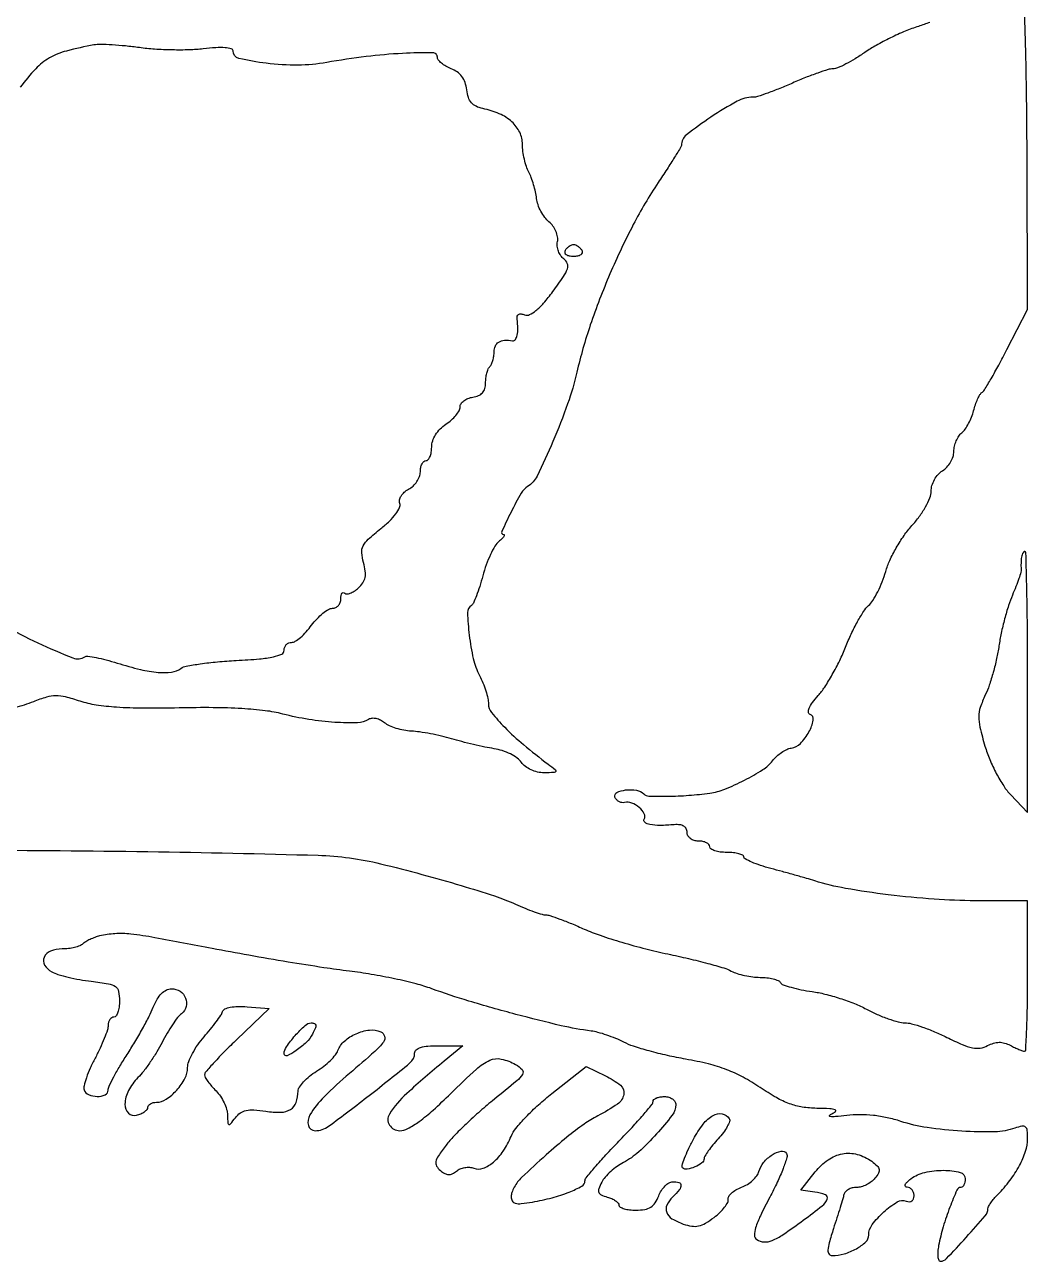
# Model space of a CAD drawing. Extents: x 0 to 1938, y 0 to 2000.
# Drawn here: x 1761.3 to 1938.1, y 947 to 1164.8 of the extents above; entities that cross this region are included whole.
import ezdxf

# ---------------------------------------------------------------- set-up
doc = ezdxf.new("R2010")
doc.units = 0

msp = doc.modelspace()

# ---------------------------------------------------------------- linework, layer by layer
for points in [[(1752.082297, 1019.402984, -0.002748), (1782.986467, 1019.14735, -0.003999), (1812.976142, 1018.494476, -0.052222), (1824, 1017.007092, -0.0061), (1831.285675, 1015.141602, -0.007013), (1838.190947, 1013.179189, -0.007224), (1844.051866, 1011.331692, -0.025361), (1847.739102, 1009.899335, 0.009167), (1849.445424, 1009.172077, 0.011224), (1851.066624, 1008.55793, 0.009792), (1852.443477, 1008.101521, 0.075268), (1853.114056, 1008, -0.081751), (1853.824048, 1007.883134, -0.006987), (1855.568609, 1007.265528, -0.009092), (1857.637707, 1006.457268, -0.00692), (1859.874954, 1005.49967, 0.022746), (1862.666342, 1004.408034, 0.009479), (1866.520508, 1003.180465, 0.009356), (1870.703421, 1002.01976, 0.011957), (1874.599116, 1001.115605, -0.00659), (1878.235787, 1000.3126, -0.007884), (1881.637877, 999.457411, -0.006911), (1884.477249, 998.653648, -0.050471), (1885.783374, 998.115935, 0.04585), (1886.797081, 997.687632, 0.023098), (1888.139232, 997.327806, 0.022725), (1889.571451, 997.081504, 0.031226), (1890.875242, 997, -0.027902), (1892.067373, 996.933422, -0.034325), (1893.16328, 996.73377, -0.036692), (1894.031651, 996.443899, -0.156686), (1894.4421, 996.093684, 0.168519), (1894.922021, 995.702948, 0.01778), (1896.317031, 995.250138, 0.020404), (1898.068567, 994.82614, 0.015007), (1900.038274, 994.494736, -0.027637), (1902.29414, 994.056355, -0.016508), (1904.921481, 993.300255, -0.016502), (1907.496058, 992.37146, -0.027372), (1909.590071, 991.401052, 0.018461), (1911.484091, 990.481996, 0.018469), (1913.440481, 989.705309, 0.018655), (1915.194277, 989.155722, 0.066691), (1916.35657, 989, -0.067195), (1917.551445, 988.838692, -0.016328), (1919.457159, 988.247035, -0.01645), (1921.616725, 987.417908, -0.015708), (1923.751151, 986.436717, 0.013527), (1926.490374, 985.162999, 0.051895), (1928.281542, 984.600076, 0.084231), (1929.660617, 984.554906, 0.089254), (1930.947495, 984.9719, -0.048325), (1931.990711, 985.406611, -0.070711), (1932.971826, 985.561984, -0.072652), (1933.93754, 985.436538, -0.054347), (1934.934259, 985.035184, 0.011153), (1935.716304, 984.638824, 0.013553), (1936.466515, 984.304085, 0.012142), (1937.107309, 984.056799, 0.086217), (1937.434259, 984, 0.399705), (1937.663856, 984.218442, 0.001779), (1937.833813, 987.892187, 0.006666), (1937.959338, 992.169363, 0.004002), (1938, 997.25), (1938, 1010.5), (1928.75, 1010.5, -0.017961), (1921.527556, 1010.759529, -0.012726), (1913.454491, 1011.547427, -0.012747), (1905.905149, 1012.674741, -0.032096), (1900.50434, 1013.984356, 0.004695), (1899.022685, 1014.430818, 0.001881), (1896.987212, 1015.015067, 0.001861), (1894.788633, 1015.628358, 0.00235), (1892.75, 1016.178568, -0.014409), (1890.929625, 1016.717288, -0.02227), (1889.395313, 1017.296694, -0.018244), (1888.22283, 1017.851677, -0.28005), (1888, 1018.218315, 0.290404), (1887.808282, 1018.520566, 0.046379), (1887.11875, 1018.77038, 0.039139), (1886.149656, 1018.94338, 0.02461), (1885, 1019, -0.031626), (1883.850749, 1019.072766, -0.048861), (1882.88125, 1019.29375, -0.06271), (1882.209557, 1019.615738, -0.254951), (1882, 1020, 0.191087), (1881.848523, 1020.381882, 0.088204), (1881.4125, 1020.70625, 0.068025), (1880.765418, 1020.926307, 0.048028), (1880, 1021, -0.072116), (1879.220444, 1021.113025, -0.092144), (1878.575129, 1021.442231, -0.105324), (1878.151241, 1021.93999, -0.124524), (1878, 1022.537849, 0.121071), (1877.843963, 1023.172807, 0.138436), (1877.415665, 1023.626092, 0.105496), (1876.709357, 1023.866757, 0.051024), (1875.75, 1023.882325, -0.018282), (1873.23067, 1023.758343, -0.049843), (1871.454532, 1023.913242, -0.112275), (1870.541873, 1024.310137, -0.3909), (1870.429973, 1024.886693, 0.268892), (1870.456344, 1025.821073, 0.093997), (1869.573481, 1026.902651, 0.082289), (1868.234356, 1027.695492, 0.150639), (1866.98026, 1027.785087, -0.100383), (1866.475739, 1027.771151, -0.086884), (1865.976753, 1027.950932, -0.085057), (1865.559846, 1028.294218, -0.090444), (1865.291667, 1028.75, -0.386244), (1865.617073, 1029.55133, -0.085142), (1867.175331, 1029.996042, -0.066927), (1869.101174, 1029.946869, -0.157846), (1870.365865, 1029.300802, 0.192516), (1871.260505, 1028.917249, 0.009245), (1874.573339, 1028.896862, 0.015257), (1878.308577, 1029.057001, 0.015592), (1882, 1029.444313, 0.061867), (1884.627528, 1030.141316, 0.023339), (1888.090618, 1031.727646, 0.022388), (1891.327614, 1033.585241, 0.085185), (1893.048767, 1035.143318, -0.042456), (1893.770384, 1035.917938, -0.035297), (1894.656438, 1036.613283, -0.036671), (1895.565299, 1037.135483, -0.075762), (1896.346827, 1037.37464, 0.16541), (1897.962619, 1038.202699, 0.065144), (1899.473833, 1040.235563, 0.07833), (1900.23387, 1042.299649, 0.370313), (1899.662581, 1043.314204, -0.301125), (1899.376079, 1043.701286, -0.115815), (1899.500561, 1044.391611, -0.058925), (1900.075433, 1045.380168, -0.022163), (1901.094803, 1046.618398, 0.038882), (1902.247181, 1048.117556, 0.015796), (1903.58519, 1050.319434, 0.015517), (1904.881437, 1052.788655, 0.019081), (1905.928949, 1055.171163, -0.015851), (1906.918439, 1057.461733, -0.01648), (1908.039208, 1059.65491, -0.016394), (1909.130213, 1061.482552, -0.066165), (1909.9682, 1062.471222, 0.06827), (1910.744301, 1063.394695, 0.023959), (1911.59903, 1064.906151, 0.023269), (1912.391388, 1066.679376, 0.025182), (1912.992429, 1068.472958, -0.039374), (1913.705288, 1070.415589, -0.022219), (1914.853395, 1072.648973, -0.022065), (1916.219984, 1074.812387, -0.033526), (1917.608374, 1076.548592, 0.02869), (1918.906396, 1078.140021, 0.029309), (1920.00371, 1079.858653, 0.030651), (1920.772656, 1081.457218, 0.09707), (1921, 1082.617218, -0.07372), (1921.147882, 1083.614762, -0.0528), (1921.5875, 1084.654988, -0.052834), (1922.234772, 1085.579277, -0.07415), (1923, 1086.232073, 0.067783), (1923.765107, 1086.868196, 0.052124), (1924.4125, 1087.74194, 0.053123), (1924.852585, 1088.7082, 0.080481), (1925, 1089.618102, -0.057012), (1925.103368, 1090.521707, -0.043493), (1925.411804, 1091.469132, -0.044543), (1925.864904, 1092.317199, -0.074728), (1926.401887, 1092.918573, 0.066907), (1926.987921, 1093.55467, 0.029258), (1927.590955, 1094.53309, 0.028307), (1928.118794, 1095.662355, 0.033698), (1928.481171, 1096.781001, -0.020817), (1928.797792, 1097.851652, -0.024312), (1929.1888, 1098.836963, -0.024318), (1929.59474, 1099.626278, -0.117599), (1929.938882, 1099.989983, 0.11184), (1930.379371, 1100.445035, 0.004529), (1931.559347, 1102.425525, 0.007735), (1932.90816, 1104.821129, 0.005384), (1934.359598, 1107.564994), (1938, 1114.629988), (1937.90032, 1141.564994, 0.002312), (1937.812936, 1152.061615, 0.003382), (1937.630787, 1161.300439, 0.001652), (1937.397124, 1169.144029, 0.059924)], [(1920.76188, 1165.189001, -0.01425), (1918.75, 1164.481817, 0.02193), (1916.436848, 1163.628611, 0.013908), (1913.819166, 1162.443781, 0.013968), (1911.309051, 1161.134485, 0.024983), (1909.336522, 1159.90145, -0.015087), (1907.635294, 1158.790606, -0.018029), (1905.966577, 1157.852301, -0.016987), (1904.52036, 1157.167548, -0.102415), (1903.710953, 1157, 0.075279), (1902.841184, 1156.868302, 0.009336), (1901.017798, 1156.265625, 0.010844), (1898.867508, 1155.457278, 0.00878), (1896.595917, 1154.5, -0.007936), (1894.334807, 1153.542642, -0.010074), (1892.216407, 1152.734375, -0.0083), (1890.426, 1152.125612, -0.077945), (1889.625125, 1152, 0.124889), (1886.79981, 1151.283117, 0.023553), (1882.20718, 1148.504629, 0.019535), (1877.883356, 1145.350471, 0.229268), (1877, 1143.52526, -0.139355), (1876.922786, 1143.253599, -0.001257), (1875.793734, 1141.438109, -0.004182), (1874.46756, 1139.35649, -0.002674), (1872.893561, 1136.959064, 0.026408), (1868.52341, 1129.559942, 0.018931), (1864.406348, 1120.878855, 0.018906), (1860.950086, 1111.89267, 0.02598), (1858.579642, 1103.568481, -0.029218), (1856.954143, 1097.997402, -0.016136), (1854.358751, 1091.395771, -0.010918), (1851.562716, 1085.277972, -0.142631), (1849.907672, 1083.442938, 0.124975), (1848.769082, 1082.265345, 0.013699), (1846.976146, 1078.924095, 0.010066), (1845.345386, 1075.504388, 0.544888), (1845.670806, 1075, -0.40843), (1845.790989, 1074.882172, -0.153977), (1845.717725, 1074.632812, -0.054309), (1845.379367, 1074.230964, -0.021013), (1844.831467, 1073.75, 0.090394), (1844.150049, 1072.960554, 0.02324), (1843.360951, 1071.464308, 0.022887), (1842.606222, 1069.644175, 0.021486), (1842.003164, 1067.724239, -0.01115), (1841.460172, 1065.861746, -0.015382), (1840.884635, 1064.217685, -0.011949), (1840.338651, 1062.894694, -0.151628), (1839.989357, 1062.493422, 0.2689), (1839.31785, 1061.240065, 0.020509), (1839.614831, 1057.262995, 0.027743), (1840.329036, 1053.12762, 0.062772), (1841.421866, 1050.151095, -0.022368), (1842.025962, 1048.84261, -0.019951), (1842.536423, 1047.435011, -0.020423), (1842.892929, 1046.132478, -0.05664), (1843, 1045.190322, 0.171645), (1843.556649, 1043.616585, 0.02486), (1845.859478, 1041.041619, 0.023748), (1849.186736, 1037.979435, 0.013283), (1853.5, 1034.563043, -0.007339), (1854.790717, 1033.565445, -0.34344), (1854.863705, 1033.262581, -0.284965), (1854.581631, 1033.073541, -0.005852), (1852.806704, 1033.031803, -0.059604), (1851.662835, 1033.154968, -0.050763), (1850.513033, 1033.545938, -0.052563), (1849.510489, 1034.139066, -0.080102), (1848.806704, 1034.862452, 0.085583), (1848.057464, 1035.615971, 0.038331), (1846.855719, 1036.337756, 0.036487), (1845.435766, 1036.923602, 0.04103), (1844, 1037.269406, -0.012277), (1842.373089, 1037.563585, -0.006339), (1840.353125, 1038.007058, -0.006297), (1838.286398, 1038.515858, -0.009486), (1836.5, 1039.015938, 0.015132), (1834.742367, 1039.486634, 0.011071), (1832.766253, 1039.906295, 0.011206), (1830.875021, 1040.220639, 0.02419), (1829.406393, 1040.358984, -0.035396), (1828.103666, 1040.511197, -0.029271), (1826.747836, 1040.851053, -0.030238), (1825.537297, 1041.313051, -0.066814), (1824.700198, 1041.83609, 0.059527), (1823.994087, 1042.291668, 0.061597), (1823.208505, 1042.561659, 0.068349), (1822.465499, 1042.614883, 0.122761), (1821.88658, 1042.429902, -0.132333), (1819.913466, 1041.840159, -0.022466), (1815.950918, 1041.909997, -0.024061), (1811.343082, 1042.421984, -0.02353), (1806.770805, 1043.376575, 0.033595), (1803.68178, 1043.956917, 0.014983), (1799.556726, 1044.323264, 0.012651), (1794.505619, 1044.491597, 0.007577), (1788.5, 1044.44872, -0.006637), (1782.169747, 1044.391633, -0.015769), (1777.464575, 1044.560113, -0.02102), (1773.864206, 1044.955431, -0.042259), (1771.087156, 1045.622856, 0.018479), (1768.496848, 1046.377189, 0.064094), (1766.76738, 1046.582936, 0.069057), (1765.110616, 1046.336775, 0.023808), (1762.816919, 1045.543422, -0.031701), (1759.504096, 1044.455761, -0.058281)], [(1757.622748, 1058.990557, 0.020115), (1763.616392, 1055.914615, 0.013387), (1769.793456, 1053.250739, 0.237827), (1771.891374, 1053.432866, -0.173062), (1772.424197, 1053.546904, -0.013602), (1773.878667, 1053.313546, -0.01724), (1775.638465, 1052.918606, -0.012303), (1777.579285, 1052.360838, 0.016349), (1781.691908, 1051.214862, 0.038723), (1784.827356, 1050.703546, 0.054072), (1787.184166, 1050.759635, 0.123953), (1788.823087, 1051.411357, -0.110933), (1789.750331, 1051.807952, -0.01022), (1792.232923, 1052.215643, -0.012788), (1795.249092, 1052.5694, -0.009685), (1798.573087, 1052.808503, 0.007896), (1802.667857, 1053.088325, 0.032094), (1805.136945, 1053.456919, 0.057624), (1806.568383, 1053.943192, 0.289774), (1807, 1054.625402, -0.094373), (1807.099924, 1055.150099, -0.096726), (1807.385383, 1055.596212, -0.098964), (1807.811343, 1055.894832, -0.103908), (1808.311942, 1056, 0.144243), (1808.960627, 1056.191112, 0.032863), (1809.890036, 1056.88125, 0.03138), (1810.896443, 1057.851602, 0.02607), (1811.841879, 1059, -0.029124), (1812.799005, 1060.148244, -0.033717), (1813.840169, 1061.11875, -0.035923), (1814.816882, 1061.802943, -0.135636), (1815.529937, 1062, 0.112612), (1816.090724, 1062.127925, 0.100192), (1816.568169, 1062.489583, 0.094254), (1816.888498, 1063.03027, 0.086942), (1817, 1063.666667, -0.038554), (1817.045966, 1064.261898, -0.10953), (1817.196474, 1064.647276, -0.2467), (1817.417171, 1064.766852, -0.202239), (1817.668848, 1064.664485, 0.218181), (1818.051317, 1064.522367, 0.071599), (1818.652477, 1064.654789, 0.055742), (1819.362749, 1065.016601, 0.038283), (1820.078137, 1065.570713, 0.059246), (1820.878572, 1066.489105, 0.099974), (1821.274208, 1067.42686, 0.085614), (1821.306855, 1068.546808, 0.034421), (1820.985811, 1070.049473, -0.051266), (1820.678275, 1071.770204, -0.137224), (1820.921434, 1072.980108, -0.092038), (1821.835194, 1074.170607, -0.015689), (1824.027724, 1076.021958, 0.024059), (1825.544653, 1077.346946, 0.039937), (1826.670142, 1078.617585, 0.048495), (1827.341766, 1079.717594, 0.207306), (1827.373642, 1080.468688, -0.14669), (1827.32759, 1081.080696, -0.085277), (1827.607485, 1081.768769, -0.071975), (1828.164237, 1082.429523, -0.058947), (1828.922441, 1082.958492, 0.066085), (1829.716998, 1083.529791, 0.055436), (1830.389717, 1084.320919, 0.057632), (1830.846678, 1085.201259, 0.091164), (1831, 1086.035184, -0.048922), (1831.073747, 1086.787094, -0.068922), (1831.29375, 1087.422835, -0.089104), (1831.618175, 1087.850907, -0.188314), (1832, 1088, 0.218987), (1832.382662, 1088.176038, 0.078017), (1832.70625, 1088.700591, 0.059319), (1832.926776, 1089.47178, 0.040027), (1833, 1090.38499, -0.079271), (1833.173175, 1091.470421, -0.059971), (1833.683761, 1092.565692, -0.056221), (1834.480995, 1093.575409, -0.052571), (1835.5, 1094.408043, 0.036135), (1836.456659, 1095.138744, 0.039753), (1837.265625, 1095.978348, 0.043387), (1837.828139, 1096.799455, 0.12919), (1838, 1097.453502, -0.147652), (1838.169586, 1098.015256, -0.082636), (1838.660938, 1098.541344, -0.070068), (1839.389603, 1098.953456, -0.0585), (1840.25, 1099.180449, 0.063103), (1841.252496, 1099.45479, 0.110615), (1841.952549, 1099.947715, 0.11434), (1842.361044, 1100.679238, 0.070515), (1842.5, 1101.659642, -0.031306), (1842.555296, 1102.541941, -0.031637), (1842.720313, 1103.407266, -0.033335), (1842.961201, 1104.138244, -0.099264), (1843.25, 1104.576309, 0.089162), (1843.538242, 1104.995035, 0.035816), (1843.779687, 1105.649499, 0.03401), (1843.94467, 1106.409244, 0.036477), (1844, 1107.166667, -0.102103), (1844.213936, 1108.20339, -0.157016), (1844.812078, 1108.887448, -0.123321), (1845.821483, 1109.194628, -0.051699), (1847.25, 1109.118421, 0.289586), (1847.743562, 1109.331267, 0.098394), (1848.064497, 1110.082507, 0.058805), (1848.175005, 1111.305594, 0.027849), (1848.043466, 1112.885775, -0.093562), (1848.068996, 1113.418961, -0.200496), (1848.307309, 1113.745696, -0.166729), (1848.747523, 1113.841579, -0.062695), (1849.368481, 1113.688842, 0.20041), (1850.246654, 1113.714468, 0.065686), (1851.368543, 1114.411499, 0.043967), (1852.72237, 1115.737454, 0.017598), (1854.340326, 1117.768265, 0.009518), (1856.215662, 1120.403475, 0.068492), (1856.910253, 1121.795979, 0.173427), (1856.893806, 1122.734826, 0.145634), (1856.288088, 1123.531295, -0.085141), (1855.740846, 1124.096161, -0.061468), (1855.337463, 1124.876889, -0.060655), (1855.131589, 1125.744591, -0.077054), (1855.16612, 1126.566097, 0.093729), (1855.173731, 1127.420943, 0.057555), (1854.881941, 1128.388178, 0.054974), (1854.353896, 1129.315125, 0.063961), (1853.658967, 1130.053055, -0.061228), (1852.914143, 1130.835385, -0.038452), (1852.240664, 1131.905618, -0.038183), (1851.732371, 1133.079984, -0.055762), (1851.485805, 1134.178769, 0.027436), (1851.297749, 1135.313801, 0.017843), (1850.962731, 1136.600408, 0.017952), (1850.544491, 1137.836295, 0.032306), (1850.101699, 1138.809973, -0.044185), (1849.679001, 1139.801215, -0.023229), (1849.323624, 1141.093721, -0.022922), (1849.08033, 1142.461497, -0.032561), (1849, 1143.693712, 0.112961), (1848.513031, 1145.821683, 0.097097), (1847.132747, 1147.661976, 0.081174), (1844.915045, 1149.088754, 0.052668), (1842, 1150.004748, -0.060007), (1840.807501, 1150.398726, -0.106587), (1839.988244, 1151.023253, -0.100105), (1839.46731, 1151.959943, -0.048436), (1839.178569, 1153.306656, 0.055202), (1838.885177, 1154.590286, 0.075524), (1838.332446, 1155.637224, 0.078295), (1837.51174, 1156.445885, 0.064694), (1836.428569, 1157.027158, -0.037185), (1835.499106, 1157.462073, -0.046104), (1834.713392, 1158.004393, -0.052934), (1834.168509, 1158.567728, -0.16728), (1834, 1159.057308, 0.414966), (1833.2093, 1159.845981, 0.011482), (1827.876528, 1159.709809, 0.018355), (1821.47216, 1159.162848, 0.013919), (1814.5, 1158.110972, -0.04293), (1809.442231, 1157.645527, -0.032133), (1803.853504, 1157.971627, -0.026433), (1799.048322, 1158.823115, -0.348839), (1798, 1160.142854, 0.342887), (1797.699117, 1160.530019, 0.044486), (1796.594754, 1160.708907, 0.033254), (1794.94522, 1160.71747, 0.014259), (1792.75, 1160.519789, -0.022344), (1790.308464, 1160.339657, -0.011912), (1787.279687, 1160.324086, -0.011836), (1784.179568, 1160.455466, -0.018038), (1781.5, 1160.729995, 0.009399), (1779.056241, 1161.023106, 0.010279), (1776.675, 1161.21406, 0.009788), (1774.635172, 1161.295467, 0.049407), (1773.5, 1161.206262, 0.0199), (1768.666731, 1160.140921, 0.065748), (1765.654559, 1158.909606, 0.073157), (1763.238953, 1157.013802, 0.028736), (1760.499453, 1153.773697, 0.01035)]]:
    msp.add_lwpolyline(points, format="xyb")
for points in [[(1856.5, 1125, 0.210115), (1856.446971, 1124.621971, 0.178861), (1856.685686, 1124.29375, 0.100989), (1857.231628, 1124.071437, 0.046386), (1858, 1124, 0.046386), (1858.768372, 1124.071437, 0.100989), (1859.314314, 1124.29375, 0.178861), (1859.553029, 1124.621971, 0.210115), (1859.5, 1125, 0.057296), (1859.19817, 1125.382513, 0.050113), (1858.804436, 1125.70625, 0.052849), (1858.382901, 1125.926995, 0.094481), (1858, 1126, 0.094481), (1857.617099, 1125.926995, 0.052849), (1857.195564, 1125.70625, 0.050113), (1856.80183, 1125.382513, 0.057296)], [(1936.881579, 1070.75, 0.011052), (1936.843267, 1070.22141, 0.009633), (1936.826079, 1069.66683, 0.009732), (1936.829968, 1069.164635, 0.028083), (1936.858935, 1068.81793, -0.110017), (1936.823931, 1068.379342, -0.007939), (1936.444853, 1067.214702, -0.010824), (1935.935958, 1065.830043, -0.007964), (1935.314796, 1064.31793, 0.024449), (1934.633212, 1062.489494, 0.012139), (1933.940573, 1060.113435, 0.012018), (1933.34043, 1057.610526, 0.017256), (1932.939451, 1055.366102, -0.018558), (1932.53653, 1053.144219, -0.013577), (1931.93166, 1050.711072, -0.013755), (1931.231676, 1048.434653, -0.029318), (1930.541403, 1046.728494, 0.028816), (1929.654854, 1044.543504, 0.080411), (1929.380108, 1042.917184, 0.060918), (1929.596261, 1041.042672, 0.011606), (1930.479407, 1037.718834, 0.028656), (1931.313609, 1035.362129, 0.022487), (1932.474534, 1032.911895, 0.023031), (1933.778367, 1030.704313, 0.045827), (1935.040015, 1029.115544), (1938, 1026.018203), (1938, 1049.009102, 0.002038), (1937.964069, 1057.824943, 0.003398), (1937.853125, 1065.246424, 0.000465), (1937.704494, 1071.800277, 0.407317), (1937.5, 1072, 0.213492), (1937.299749, 1071.910413, 0.06761), (1937.112089, 1071.632812, 0.053698), (1936.96356, 1071.228595, 0.037614)], [(1774.5, 1004.286934, 0.027624), (1773.664611, 1004.036476, 0.023041), (1772.808438, 1003.681946, 0.02366), (1772.054045, 1003.283451, 0.05674), (1771.55, 1002.902935, -0.097498), (1771.00212, 1002.555137, -0.032081), (1770.08799, 1002.265237, -0.030552), (1769.007635, 1002.066554, -0.030206), (1767.906989, 1002, 0.092854), (1765.8609, 1001.616721, 0.195535), (1764.705663, 1000.526282, 0.250663), (1764.792019, 999.16081, 0.132018), (1766.065868, 997.964749, 0.050284), (1767.157452, 997.514882, 0.014283), (1768.932627, 997.0391, 0.014234), (1770.979285, 996.613912, 0.014621), (1773.028629, 996.310203, -0.011948), (1776.049094, 995.879064, -0.11068), (1777.264093, 995.385107, -0.192635), (1777.830233, 994.527719, -0.050788), (1778, 992.860709, -0.033203), (1777.927152, 991.764912, -0.050924), (1777.70625, 990.840333, -0.065957), (1777.383876, 990.202557, -0.24765), (1777, 990, 0.143242), (1776.618659, 989.888463, 0.09958), (1776.29375, 989.574919, 0.084131), (1776.074837, 989.106058, 0.06734), (1776, 988.552915, -0.081413), (1775.86654, 987.7387, -0.0137), (1775.319728, 986.251495, -0.014674), (1774.570792, 984.523995, -0.012566), (1773.684181, 982.750372, 0.017133), (1772.826618, 980.994962, 0.021954), (1772.165885, 979.322577, 0.020539), (1771.742055, 977.908939, 0.143974), (1771.767514, 977.197457, 0.215265), (1772.555009, 976.345005, 0.097529), (1774.075036, 976.026606, 0.111081), (1775.47213, 976.32324, 0.293064), (1776, 977.146495, -0.11276), (1776.158566, 977.840666, -0.009961), (1776.976875, 979.455361, -0.012629), (1778.051864, 981.358195, -0.009504), (1779.325533, 983.396495, 0.009767), (1780.693755, 985.588683, 0.008283), (1782.054828, 987.955533, 0.008373), (1783.223094, 990.153393, 0.023112), (1783.946853, 991.75, -0.037026), (1784.621035, 993.13361, -0.062867), (1785.402349, 994.155022, -0.079442), (1786.257239, 994.783172, -0.119345), (1787.152705, 995, -0.146526), (1788.661779, 994.548061, -0.153169), (1789.642478, 993.347302, -0.161346), (1789.733782, 991.851143, -0.163375), (1788.91248, 990.605392, 0.062428), (1788.239215, 989.927628, 0.015776), (1787.327416, 988.666043, 0.015847), (1786.369394, 987.146714, 0.015407), (1785.5, 985.555606, -0.018762), (1784.569755, 983.879946, -0.014068), (1783.426563, 982.105958, -0.014272), (1782.254363, 980.495269, -0.031383), (1781.25, 979.351061, 0.077167), (1779.586336, 977.06507, 0.109803), (1778.951514, 974.643252, 0.208512), (1779.55529, 973.102616, 0.26654), (1781, 972.710251, 0.038887), (1781.765484, 972.975456, 0.050447), (1782.4125, 973.339118, 0.059916), (1782.858742, 973.740524, 0.181596), (1783, 974.116631, -0.166062), (1783.115096, 974.45362, -0.095369), (1783.440625, 974.74051, -0.076307), (1783.926261, 974.934428, -0.056959), (1784.5, 975, 0.149505), (1786.217088, 975.525163, 0.061306), (1788.074725, 977.141601, 0.060594), (1789.522038, 979.207032, 0.123162), (1790, 981.117985, -0.092754), (1790.194058, 982.155069, -0.030106), (1790.847282, 983.578813, -0.028831), (1791.780478, 985.107767, -0.028731), (1792.884365, 986.52108, 0.009997), (1794.017284, 987.864654, 0.011695), (1795.03608, 989.185085, 0.010701), (1795.843856, 990.335026, 0.067406), (1796.158966, 990.976898, -0.208302), (1796.572409, 991.436588, -0.058399), (1797.513089, 991.738868, -0.04467), (1798.835789, 991.878228, -0.02456), (1800.463796, 991.823803), (1804.378391, 991.5), (1798.689196, 986.080977, 0.007144), (1796.509109, 983.944186, 0.01067), (1794.671201, 982.009692, 0.005954), (1793.192033, 980.345329, 0.180587), (1793, 979.830977, 0.131654), (1793.118201, 979.389851, 0.022866), (1793.5875, 978.656599, 0.02347), (1794.234276, 977.826647, 0.019123), (1795, 977, -0.047913), (1795.767865, 976.068963, -0.037003), (1796.421842, 974.926562, -0.038026), (1796.875507, 973.756692, -0.070061), (1797.031803, 972.75, 0.008551), (1797.075592, 971.348577, 0.308011), (1797.260867, 971.102784, 0.313224), (1797.554392, 971.187121, 0.00873), (1798.414413, 972.280589, -0.076956), (1799.288899, 973.125478, -0.10133), (1800.302438, 973.569136, -0.070898), (1801.676995, 973.664233, -0.021523), (1803.757015, 973.422864, 0.044013), (1806.415391, 973.234882, 0.135496), (1808.129242, 973.740209, 0.170527), (1809.110006, 974.960711, 0.080474), (1809.473569, 976.975675, -0.145189), (1809.695813, 977.678486, -0.038223), (1810.437392, 978.612516, -0.035492), (1811.48407, 979.592276, -0.029972), (1812.717551, 980.475675, 0.024976), (1813.989451, 981.367511, 0.02583), (1815.151221, 982.372384, 0.026658), (1816.060565, 983.343162, 0.091991), (1816.484121, 984.089888, -0.130664), (1817.614152, 985.769056, -0.075968), (1819.676927, 987.082345, -0.076192), (1822.030394, 987.716502, -0.133488), (1824.010428, 987.408551, -0.22003), (1824.700454, 986.61853, -0.236187), (1824.518835, 985.615279, -0.051352), (1822.972463, 983.940583, -0.004336), (1818.5269, 980.089018, 0.019024), (1814.030107, 975.955752, 0.062153), (1811.540075, 972.782291, 0.202409), (1811.273853, 970.916618, 0.340602), (1812.463337, 970, 0.160107), (1814.825597, 970.776329, 0.006634), (1822.011625, 976.219998, 0.005387), (1829.177421, 981.92458, 0.225634), (1830, 983.654593, -0.219794), (1830.273709, 984.247162, -0.101672), (1831.034091, 984.665265, -0.057374), (1832.330619, 984.908522, -0.019496), (1834.25, 984.969683), (1838.5, 984.939366), (1835.18578, 982.219683, 0.012465), (1828.61151, 976.544736, 0.066348), (1825.555683, 972.92596, 0.293757), (1825.560887, 970.987038, 0.254456), (1827.37481, 970, 0.125077), (1828.794659, 970.360825, 0.032759), (1830.797179, 971.625297, 0.026018), (1833.281503, 973.637302, 0.01193), (1836.313899, 976.5, -0.009534), (1840.877864, 980.850101, -0.080226), (1843.245251, 982.408713, -0.161532), (1845.265382, 982.615134, -0.072187), (1847.793823, 981.655928, -0.084965), (1848.920255, 980.752011, -0.329944), (1848.993908, 979.913779, -0.082362), (1847.984474, 978.749086, -0.004083), (1844.042634, 975.534196, 0.01106), (1841.546934, 973.440096, 0.009859), (1839.046964, 971.157587, 0.009944), (1836.880845, 969.016597, 0.029945), (1835.524838, 967.443677, 0.013907), (1834.189539, 965.588191, 0.094257), (1833.74294, 964.555066, 0.186925), (1833.861215, 963.769955, 0.089983), (1834.526027, 962.9784, 0.049229), (1835.306288, 962.451047, 0.117186), (1835.978034, 962.270435, 0.123419), (1836.636777, 962.415148, 0.057785), (1837.373252, 962.894808, -0.076619), (1838.021916, 963.283447, -0.055886), (1838.831909, 963.51215, -0.055901), (1839.67217, 963.555754, -0.076792), (1840.410497, 963.395972, 0.181682), (1842.040306, 963.384621, 0.088224), (1843.86541, 964.450237, 0.069), (1845.612224, 966.407864, 0.049558), (1846.997891, 968.994909, -0.073244), (1847.836617, 970.39753, -0.018583), (1849.595653, 972.393773, -0.018547), (1851.798075, 974.547534, -0.017805), (1854.183413, 976.562932), (1860.188294, 981.280634), (1863.594147, 979.656495, -0.057101), (1866.257601, 977.990169, -0.277997), (1866.851331, 976.390353, -0.198384), (1865.741701, 974.691569, -0.031765), (1862.263411, 972.620787, 0.036725), (1859.853967, 971.15381, 0.015175), (1856.814379, 968.839931, 0.012496), (1853.173226, 965.735506, 0.006786), (1848.848138, 961.75, 0.040831), (1848.140926, 960.961412, 0.036696), (1847.54289, 960.040746, 0.03862), (1847.130595, 959.130999, 0.087298), (1847, 958.388709, 0.129183), (1847.200857, 957.624268, 0.204389), (1847.730684, 957.218401, 0.090734), (1848.767185, 957.14626, 0.015161), (1850.75, 957.429331, 0.021736), (1854.209407, 958.186911, 0.030316), (1857.216363, 959.182273, 0.029321), (1859.473536, 960.241887, 0.274947), (1860, 961.126904, -0.172783), (1860.198039, 961.682882, -0.005445), (1861.7625, 963.558225, -0.010005), (1863.700814, 965.740926, -0.006703), (1866, 968.162011, 0.006396), (1868.29925, 970.58019, 0.009596), (1870.2375, 972.753844, 0.005034), (1871.808723, 974.62324, 0.173944), (1872, 975.156428, -0.218041), (1872.147783, 975.479203, -0.078391), (1872.5875, 975.752201, -0.059605), (1873.234214, 975.938219, -0.040273), (1874, 976, -0.06844), (1874.764443, 975.89487, -0.084854), (1875.4125, 975.587689, -0.099827), (1875.845834, 975.131639, -0.141143), (1876, 974.596387, -0.163859), (1875.367071, 972.716917, -0.021338), (1872.630227, 969.416579, -0.025735), (1869.470099, 966.263144, -0.063239), (1866.779644, 964.396441, 0.036699), (1865.65715, 963.702624, 0.027847), (1864.533958, 962.789371, 0.028477), (1863.57213, 961.808326, 0.056854), (1862.954828, 960.915595, 0.031502), (1862.4357, 959.77891, 0.182446), (1862.432777, 959.130545, 0.202583), (1862.85589, 958.681946, 0.039794), (1863.925183, 958.309314, -0.037478), (1864.719363, 958.036668, -0.049167), (1865.390523, 957.66663, -0.058317), (1865.854564, 957.260759, -0.186019), (1866, 956.883369, 0.274554), (1866.202223, 956.542854, 0.053763), (1866.888521, 956.25949, 0.043435), (1867.865778, 956.064106, 0.027635), (1869.024751, 956, 0.042341), (1870.542986, 956.128797, 0.098348), (1871.605455, 956.535189, 0.106557), (1872.38025, 957.292075, 0.05542), (1873, 958.5, -0.049595), (1873.476685, 959.45628, -0.054776), (1874.119185, 960.265625, -0.06206), (1874.822013, 960.81835, -0.13645), (1875.475249, 961, -0.067752), (1876.571676, 960.850745, -0.339066), (1876.921537, 960.387071, -0.172833), (1876.638961, 959.612195, -0.023362), (1875.455357, 958.3125, 0.085761), (1874.443919, 956.878509, 0.207743), (1874.401354, 955.609663, 0.164053), (1875.337988, 954.500657, 0.051177), (1877.333726, 953.556251, 0.047106), (1878.807664, 953.186823, 0.090868), (1880.019582, 953.222949, 0.080287), (1881.236505, 953.696728, 0.030524), (1882.752012, 954.717006, 0.027975), (1883.785262, 955.604206, 0.036604), (1884.61719, 956.529731, 0.039912), (1885.165415, 957.367898, 0.183781), (1885.242678, 957.932722, -0.203698), (1885.330223, 958.429781, -0.06617), (1885.825895, 959.008349, -0.053384), (1886.611414, 959.573417, -0.038422), (1887.589446, 960.034007, 0.048521), (1888.620305, 960.545113, 0.044513), (1889.565897, 961.258329, 0.047406), (1890.294627, 962.055028, 0.097899), (1890.660982, 962.811596, -0.109864), (1891.477915, 964.401571, -0.075205), (1892.999678, 965.755737, -0.095046), (1894.55464, 966.390441, -0.313515), (1895.51689, 965.972671, -0.219679), (1895.600272, 965.287427, -0.013672), (1894.903811, 963.310674, -0.018181), (1893.890756, 960.930815, -0.012335), (1892.573762, 958.29567, 0.00938), (1890.903911, 955.003291, 0.037716), (1890.077679, 952.905647, 0.071344), (1889.86287, 951.552046, 0.259911), (1890.260512, 950.813025, 0.1312), (1891.549894, 950.403292, 0.110544), (1892.964999, 950.651192, 0.051543), (1894.942885, 951.723027, 0.00866), (1898.46183, 954.218934, 0.008992), (1901.804403, 956.771753, 0.127707), (1902.70256, 957.961736, 0.423424), (1902.37366, 958.721452, 0.058668), (1900.517125, 959.183578), (1898.034251, 959.5), (1900.589603, 962.75, -0.074259), (1902.840367, 964.873201, -0.106154), (1905.364369, 965.929875, -0.112741), (1907.985254, 965.826111, -0.092076), (1910.521124, 964.608213, -0.031378), (1911.49987, 963.793638, -0.157948), (1911.837167, 963.177169, -0.179145), (1911.727205, 962.525605, -0.042777), (1911.089808, 961.608213, -0.060557), (1910.438431, 960.992688, -0.043992), (1909.586427, 960.472412, -0.0446), (1908.674783, 960.117617, -0.070618), (1907.84617, 960, 0.061723), (1907.093426, 959.906722, 0.066865), (1906.407864, 959.632812, 0.075397), (1905.890498, 959.22783, 0.129585), (1905.630449, 958.75, -0.012648), (1905.427503, 958.005019, -0.001755), (1904.962024, 956.471875, -0.002009), (1904.397072, 954.660268, -0.001702), (1903.785761, 952.75, 0.009279), (1903.03213, 950.265949, 0.057129), (1902.817086, 948.949092, 0.169458), (1903.015801, 948.278262, 0.241296), (1903.558828, 948, 0.071824), (1905.683792, 948.306829, 0.056084), (1907.835147, 949.213502, 0.060485), (1909.48372, 950.419866, 0.207464), (1910, 951.610578, -0.162811), (1910.616228, 953.452874, -0.04759), (1912.659479, 955.687515, -0.046889), (1915.017162, 957.447645, -0.232558), (1916.618075, 957.593064, 0.093775), (1917.158703, 957.495019, 0.148296), (1917.605028, 957.634083, 0.149372), (1917.89681, 957.996565, 0.09559), (1918, 958.531385, 0.083357), (1917.905434, 959.09468, 0.090733), (1917.632812, 959.577937, 0.097779), (1917.226874, 959.907048, 0.115733), (1916.75, 960.031803, -0.22461), (1916.455905, 960.180205, -0.280354), (1916.421488, 960.478388, -0.094644), (1916.761246, 960.95381, -0.028514), (1917.44113, 961.531803, -0.107542), (1919.869837, 962.655377, -0.055649), (1923.210784, 963.017125, -0.061254), (1926.103679, 962.651613, -0.343296), (1927, 961.5, -0.048381), (1926.944323, 960.925949, -0.068381), (1926.778128, 960.440625, -0.088565), (1926.533112, 960.113694, -0.189983), (1926.24469, 960, 0.297611), (1925.5311, 959.533979, 0.011846), (1924.291987, 956.519939, 0.019887), (1923.129327, 953.087412, 0.023325), (1922.311974, 949.75, 0.027928), (1922.165894, 948.695814, 0.047681), (1922.177825, 947.807812, 0.065775), (1922.328033, 947.194241, 0.309158), (1922.612152, 947, 0.205493), (1923.693023, 947.463808, 0.005909), (1927.175633, 951.214958, 0.006421), (1930.543247, 955.026565, 0.179116), (1930.998616, 956.25, -0.129024), (1931.103474, 956.646606, -0.02323), (1931.513656, 957.298598, -0.023696), (1932.079908, 958.03519, -0.019485), (1932.75, 958.766505, 0.033797), (1934.878729, 961.227474, 0.038617), (1936.553671, 963.85001, 0.042573), (1937.644893, 966.387864, 0.080419), (1938, 968.581448, 0.024987), (1937.926523, 970.050867, 0.197399), (1937.612348, 970.640292, 0.227529), (1937.004793, 970.791458, 0.033522), (1935.75, 970.44337, -0.079433), (1932.229717, 969.8061, -0.020032), (1926.389875, 969.920008, -0.021304), (1920.312657, 970.543039, -0.043048), (1915.631594, 971.643059, 0.026312), (1913.265268, 972.283302, 0.025661), (1910.824947, 972.677911, 0.026213), (1908.412915, 972.814556, 0.030957), (1906.131594, 972.682736, -0.007339), (1904.148417, 972.473863, -0.051928), (1903.181241, 972.486924, -0.591261), (1903.099243, 972.688933, -0.120462), (1903.5, 972.992756, 0.082707), (1904.128739, 973.39927, 0.566832), (1904.070309, 973.6882, 0.074588), (1903.163672, 973.863513, 0.006748), (1900.850489, 973.929715, -0.035878), (1898.294923, 974.152203, -0.048661), (1896.055017, 974.738036, -0.04169), (1893.725433, 975.824505, -0.018609), (1890.850489, 977.614706, 0.025109), (1887.872492, 979.415803, 0.032701), (1884.974841, 980.738968, 0.030128), (1881.746468, 981.747325, 0.017106), (1877.740215, 982.594086, -0.01193), (1874.537955, 983.236361, -0.011529), (1871.333001, 984.037188, -0.011518), (1868.545877, 984.871782, -0.040839), (1866.825143, 985.590422, 0.021283), (1865.427987, 986.239136, 0.01586), (1863.837399, 986.838587, 0.016099), (1862.299202, 987.308513, 0.034713), (1861.084928, 987.548224, -0.026005), (1855.833765, 988.49025, -0.007501), (1847.830639, 990.487025, -0.007869), (1839.549395, 992.825778, -0.015094), (1833, 995.004682, 0.025181), (1830.26492, 995.853746, 0.010266), (1826.471875, 996.742336, 0.010128), (1822.348693, 997.532448, 0.012736), (1818.5, 998.088976, -0.008299), (1814.006852, 998.698041, -0.003053), (1807.685566, 999.701552, -0.003026), (1800.793438, 1000.881761, -0.00363), (1794.323204, 1002.078584, 0.001811), (1784.229272, 1003.983696, 0.017996), (1779.967146, 1004.61449, 0.042386), (1777.197712, 1004.687131, 0.044417)], [(1812.012265, 987.022918, -0.078893), (1810.913509, 985.574141, -0.038873), (1809.121098, 984.104498, -0.048008), (1807.508518, 983.195859, -0.542407), (1807, 983.526708, -0.154713), (1807.394864, 984.772279, -0.026829), (1808.943438, 986.736469, -0.025728), (1810.683887, 988.521615, -0.182533), (1811.785184, 988.968575, -0.102971), (1812.331627, 988.868703, -0.273697), (1812.562789, 988.564938, -0.130299), (1812.481967, 988.003417, -0.022331)], [(1885.422247, 972.125807, -0.227326), (1885.476339, 971.619918, -0.03993), (1885.07495, 970.721942, -0.036374), (1884.392208, 969.663501, -0.025458), (1883.481264, 968.574285, 0.014485), (1882.531066, 967.487492, 0.018828), (1881.728871, 966.436234, 0.016723), (1881.132445, 965.527334, 0.137681), (1881, 965.055467, -0.240402), (1880.620676, 964.312123, -0.057172), (1879.371819, 963.608838, -0.057225), (1877.998107, 963.20737, -0.243499), (1877.208307, 963.458359, -0.278913), (1877.111412, 963.851925, -0.014374), (1877.555417, 965.142516, -0.019404), (1878.217684, 966.713752, -0.012512), (1879.099718, 968.481898, -0.042744), (1880.812397, 971.13528, -0.097643), (1882.59961, 972.694921, -0.177246), (1884.183108, 972.969986, -0.212715)]]:
    msp.add_lwpolyline(points, format="xyb", close=True)

doc.saveas('drawing.dxf')
